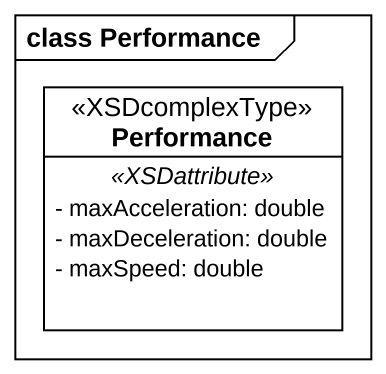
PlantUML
@startuml
mainframe class Performance
hide circle
hide empty members
skinparam classAttributeIconSize 0
class Performance <<XSDcomplexType>> {
  .. <<XSDattribute>> ..
  - maxAcceleration: double
  - maxDeceleration: double
  - maxSpeed: double
}
@enduml
